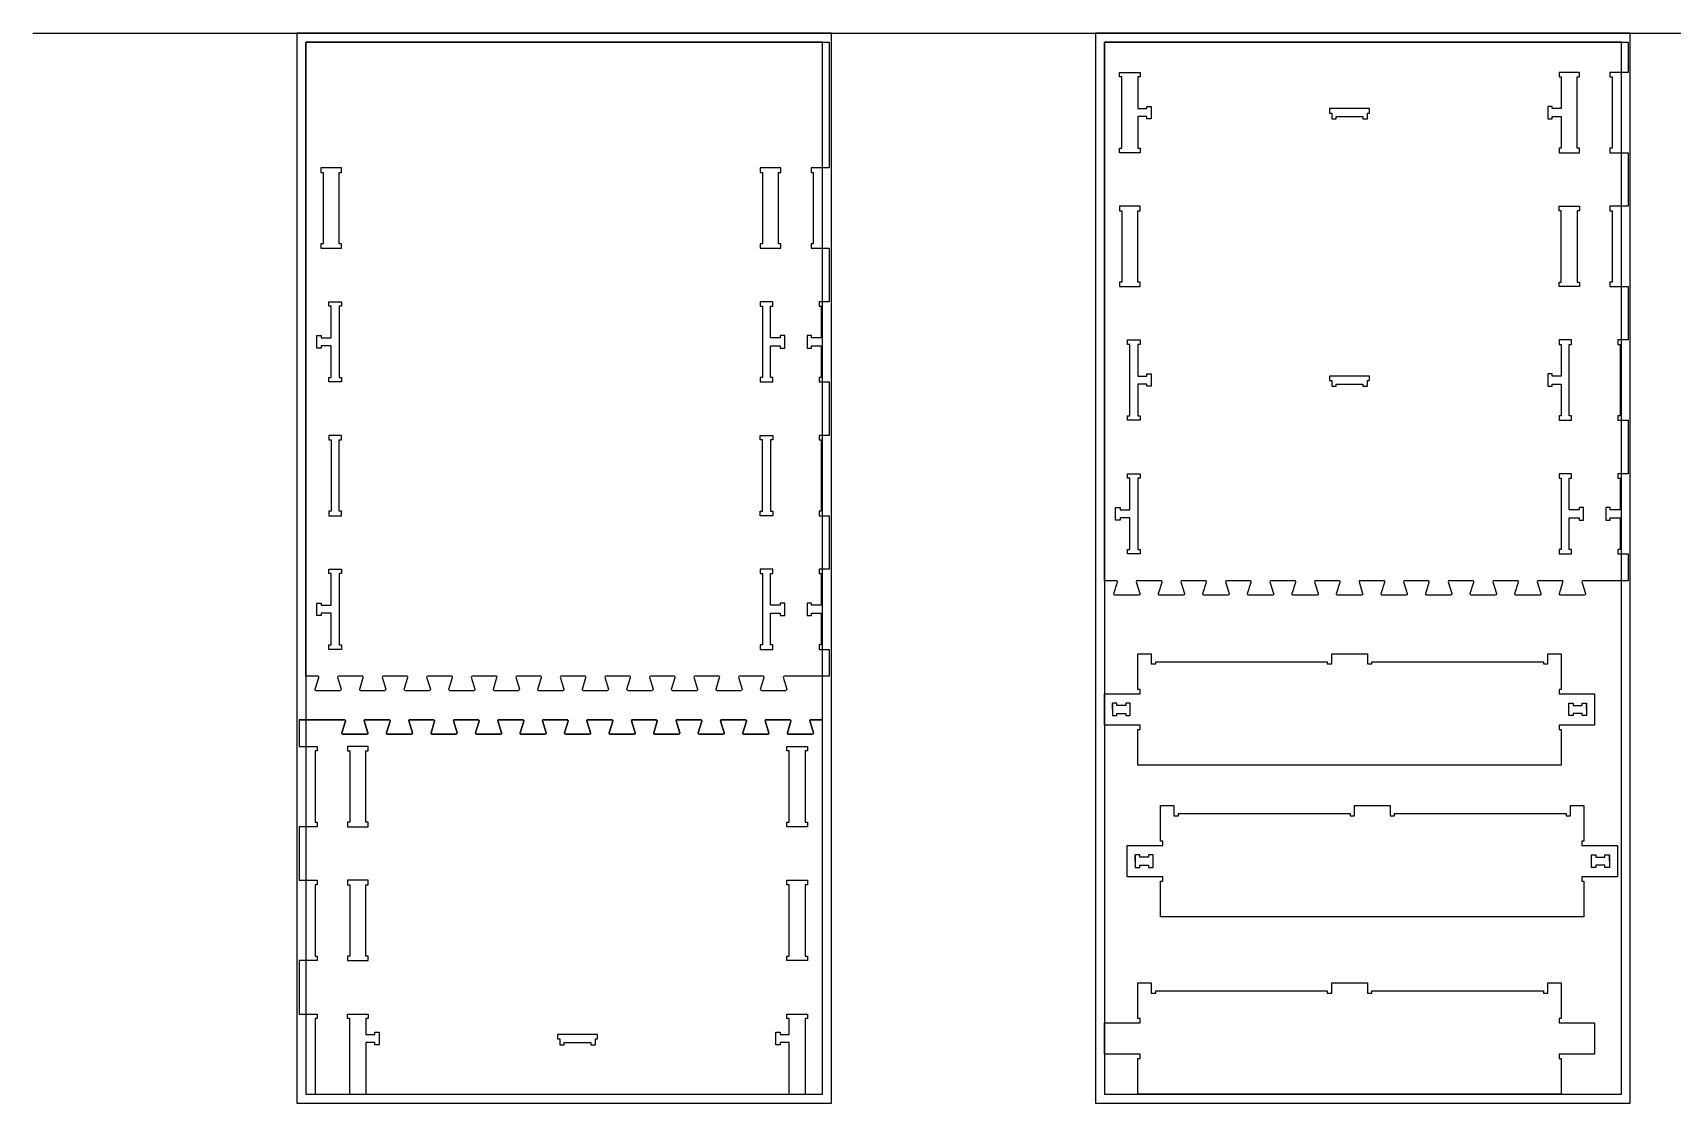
# Model space of a CAD drawing. Header units: inches. Extents: x -1745 to 48028, y -9858 to 20083.
# Drawn here: x 16501 to 20180, y -8083 to -5682 of the extents above; entities that cross this region are included whole.
import ezdxf

# ---------------------------------------------------------------- set-up
doc = ezdxf.new("R2010")
doc.units = ezdxf.units.IN
doc.header["$MEASUREMENT"] = 0
doc.header["$PDMODE"] = 34

msp = doc.modelspace()

# ---------------------------------------------------------------- linework, layer by layer
for p, q in [((16501.5, -5683.3), (30841.2, -5683.3)), ((18924.4, -7200), (18924.4, -7186)), ((18924.4, -7186), (18924.4, -7214)), ((18924.4, -7200), (18924.4, -7214)), ((18964.4, -7214), (18964.4, -7186)), ((19948.4, -7214), (19948.4, -7186)), ((19988.4, -7200), (19988.4, -7186)), ((19988.4, -7186), (19988.4, -7214)), ((19988.4, -7200), (19988.4, -7214)), ((18975.4, -7540.4), (18975.4, -7526.4)), ((18975.4, -7526.4), (18975.4, -7554.4)), ((18975.4, -7540.4), (18975.4, -7554.4)), ((19015.4, -7554.4), (19015.4, -7526.4)), ((19999.4, -7554.4), (19999.4, -7526.4)), ((20039.4, -7540.4), (20039.4, -7526.4)), ((20039.4, -7526.4), (20039.4, -7554.4)), ((20039.4, -7540.4), (20039.4, -7554.4))]:
    msp.add_line(p, q)
for points in [[(17093.9, -8083.3), (18293.9, -8083.3), (18293.9, -5683.3), (17093.9, -5683.3)], [(18886.4, -8083.3), (20086.4, -8083.3), (20086.4, -5683.3), (18886.4, -5683.3)], [(17113.9, -8063.3), (18273.9, -8063.3), (18273.9, -5703.3), (17113.9, -5703.3)], [(17113.9, -7125.5), (17113.9, -5865.5), (17113.9, -5703.3), (18288.9, -5703.3), (18288.9, -5865.5), (18288.9, -5985.5), (18247.9, -5985.5), (18247.9, -5995.5), (18252.9, -5995.5), (18252.9, -6155.5), (18247.9, -6155.5), (18247.9, -6165.5), (18288.9, -6165.5), (18288.9, -6285.5), (18265.9, -6285.5), (18265.9, -6295.5), (18270.9, -6295.5), (18270.9, -6366.5), (18248.9, -6366.5), (18248.9, -6361.5), (18238.9, -6361.5), (18238.9, -6389.5), (18248.9, -6389.5), (18248.9, -6384.5), (18270.9, -6384.5), (18270.9, -6455.5), (18265.9, -6455.5), (18265.9, -6465.5), (18288.9, -6465.5), (18288.9, -6585.5), (18265.9, -6585.5), (18265.9, -6595.5), (18270.9, -6595.5), (18270.9, -6755.5), (18265.9, -6755.5), (18265.9, -6765.5), (18288.9, -6765.5), (18288.9, -6885.5), (18265.9, -6885.5), (18265.9, -6895.5), (18270.9, -6895.5), (18270.9, -6966.5), (18248.9, -6966.5), (18248.9, -6961.5), (18238.9, -6961.5), (18238.9, -6989.5), (18248.9, -6989.5), (18248.9, -6984.5), (18270.9, -6984.5), (18270.9, -7055.5), (18265.9, -7055.5), (18265.9, -7065.5), (18288.9, -7065.5), (18288.9, -7125.5), (18213.9, -7125.5), (18187.5, -7125.5), (18185.9, -7125.9), (18185.1, -7127.7), (18193.3, -7154.5), (18193.4, -7155.7), (18192.9, -7156.9), (18190.7, -7158), (18137.4, -7158), (18136.2, -7157.7), (18135.2, -7156.9), (18134.8, -7154.5), (18142.8, -7128.5), (18142.9, -7126.8), (18141.4, -7125.5), (18087.5, -7125.5), (18085.9, -7125.9), (18085.1, -7127.7), (18093.3, -7154.5), (18093.4, -7155.7), (18092.9, -7156.9), (18091.9, -7157.7), (18090.7, -7158), (18037.4, -7158), (18036.2, -7157.7), (18035.2, -7156.9), (18034.7, -7155.7), (18034.8, -7154.5), (18042.8, -7128.5), (18042.9, -7126.8), (18041.4, -7125.5), (17987.5, -7125.5), (17985.9, -7125.9), (17985.1, -7127.7), (17993.3, -7154.5), (17993.4, -7155.7), (17992.9, -7156.9), (17990.7, -7158), (17937.4, -7158), (17936.2, -7157.7), (17935.2, -7156.9), (17934.7, -7155.7), (17934.8, -7154.5), (17942.8, -7128.5), (17942.9, -7126.8), (17941.4, -7125.5), (17887.5, -7125.5), (17885.9, -7125.9), (17885.1, -7127.7), (17893.3, -7154.5), (17893.4, -7155.7), (17892.9, -7156.9), (17890.7, -7158), (17837.4, -7158), (17836.2, -7157.7), (17835.2, -7156.9), (17834.8, -7154.5), (17842.8, -7128.5), (17842.9, -7126.8), (17841.4, -7125.5), (17787.5, -7125.5), (17785.9, -7125.9), (17785.1, -7127.7), (17793.3, -7154.5), (17793.4, -7155.7), (17792.9, -7156.9), (17790.7, -7158), (17737.4, -7158), (17736.2, -7157.7), (17735.2, -7156.9), (17734.8, -7154.5), (17742.8, -7128.5), (17742.9, -7126.8), (17741.4, -7125.5), (17687.5, -7125.5), (17685.9, -7125.9), (17685.1, -7127.7), (17693.3, -7154.5), (17693.4, -7155.7), (17692.9, -7156.9), (17690.7, -7158), (17637.4, -7158), (17636.2, -7157.7), (17635.2, -7156.9), (17634.7, -7155.7), (17634.8, -7154.5), (17642.8, -7128.5), (17642.9, -7126.8), (17641.4, -7125.5), (17614.2, -7125.5), (17587.7, -7125.5), (17586.1, -7125.9), (17585.3, -7127.7), (17593.6, -7154.5), (17593.6, -7155.7), (17593.1, -7156.9), (17591, -7158), (17537.7, -7158), (17536.5, -7157.7), (17535.5, -7156.9), (17535.1, -7154.5), (17543.1, -7128.5), (17543.2, -7126.8), (17541.7, -7125.5), (17487.7, -7125.5), (17486.1, -7125.9), (17485.3, -7127.7), (17493.6, -7154.5), (17493.7, -7155.7), (17493.2, -7156.9), (17492.2, -7157.7), (17491, -7158), (17437.7, -7158), (17436.5, -7157.7), (17435.5, -7156.9), (17435, -7155.7), (17435.1, -7154.5), (17443.1, -7128.5), (17443.2, -7126.8), (17441.7, -7125.5), (17387.7, -7125.5), (17386.1, -7125.9), (17385.3, -7127.7), (17393.6, -7154.5), (17393.7, -7155.7), (17393.1, -7156.9), (17391, -7158), (17337.7, -7158), (17336.5, -7157.7), (17335.5, -7156.9), (17335, -7155.7), (17335.1, -7154.5), (17343.1, -7128.5), (17343.2, -7126.8), (17341.7, -7125.5), (17287.7, -7125.5), (17286.1, -7125.9), (17285.3, -7127.7), (17293.6, -7154.5), (17293.7, -7155.7), (17293.1, -7156.9), (17291, -7158), (17237.7, -7158), (17236.5, -7157.7), (17235.5, -7156.9), (17235.1, -7154.5), (17243.1, -7128.5), (17243.2, -7126.8), (17241.7, -7125.5), (17187.7, -7125.5), (17186.1, -7125.9), (17185.3, -7127.7), (17193.6, -7154.5), (17193.7, -7155.7), (17193.1, -7156.9), (17191, -7158), (17137.7, -7158), (17136.5, -7157.7), (17135.5, -7156.9), (17135.1, -7154.5), (17143.1, -7128.5), (17143.2, -7126.8), (17141.7, -7125.5)], [(19083.4, -6943.8), (19030.2, -6943.8), (19028.9, -6943.5), (19027.9, -6942.7), (19027.5, -6940.3), (19035.5, -6914.3), (19035.7, -6912.6), (19034.1, -6911.3), (18980.2, -6911.3), (18978.6, -6911.7), (18977.8, -6913.5), (18986, -6940.3), (18986.1, -6941.5), (18985.6, -6942.7), (18983.4, -6943.8), (18930.2, -6943.8), (18928.9, -6943.5), (18927.9, -6942.7), (18927.5, -6940.3), (18935.5, -6914.3), (18935.7, -6912.6), (18934.1, -6911.3), (18906.4, -6911.3), (18906.4, -5703.3), (20006.4, -5703.3), (20081.4, -5703.3), (20081.4, -5771.3), (20040.4, -5771.3), (20040.4, -5781.3), (20045.4, -5781.3), (20045.4, -5941.3), (20040.4, -5941.3), (20040.4, -5951.3), (20081.4, -5951.3), (20081.4, -6071.3), (20040.4, -6071.3), (20040.4, -6081.3), (20045.4, -6081.3), (20045.4, -6241.3), (20040.4, -6241.3), (20040.4, -6251.3), (20081.4, -6251.3), (20081.4, -6371.3), (20058.4, -6371.3), (20058.4, -6381.3), (20063.4, -6381.3), (20063.4, -6541.3), (20058.4, -6541.3), (20058.4, -6551.3), (20081.4, -6551.3), (20081.4, -6671.3), (20058.4, -6671.3), (20058.4, -6681.3), (20063.4, -6681.3), (20063.4, -6752.3), (20041.4, -6752.3), (20041.4, -6747.3), (20031.4, -6747.3), (20031.4, -6775.3), (20041.4, -6775.3), (20041.4, -6770.3), (20063.4, -6770.3), (20063.4, -6841.3), (20058.4, -6841.3), (20058.4, -6851.3), (20081.4, -6851.3), (20081.4, -6911.3), (20006.4, -6911.3), (19979.9, -6911.3), (19978.3, -6911.7), (19977.6, -6913.5), (19985.8, -6940.3), (19985.9, -6941.5), (19985.4, -6942.7), (19983.2, -6943.8), (19929.9, -6943.8), (19928.7, -6943.5), (19927.7, -6942.7), (19927.3, -6940.3), (19935.3, -6914.3), (19935.4, -6912.6), (19933.9, -6911.3), (19879.9, -6911.3), (19878.3, -6911.7), (19877.6, -6913.5), (19885.8, -6940.3), (19885.9, -6941.5), (19885.4, -6942.7), (19884.4, -6943.5), (19883.2, -6943.8), (19829.9, -6943.8), (19828.7, -6943.5), (19827.7, -6942.7), (19827.2, -6941.5), (19827.3, -6940.3), (19835.3, -6914.3), (19835.4, -6912.6), (19833.9, -6911.3), (19779.9, -6911.3), (19778.3, -6911.7), (19777.6, -6913.5), (19785.8, -6940.3), (19785.9, -6941.5), (19785.4, -6942.7), (19783.2, -6943.8), (19729.9, -6943.8), (19728.7, -6943.5), (19727.7, -6942.7), (19727.2, -6941.5), (19727.3, -6940.3), (19735.3, -6914.3), (19735.4, -6912.6), (19733.9, -6911.3), (19679.9, -6911.3), (19678.3, -6911.7), (19677.6, -6913.5), (19685.8, -6940.3), (19685.9, -6941.5), (19685.4, -6942.7), (19683.2, -6943.8), (19629.9, -6943.8), (19628.7, -6943.5), (19627.7, -6942.7), (19627.3, -6940.3), (19635.3, -6914.3), (19635.4, -6912.6), (19633.9, -6911.3), (19579.9, -6911.3), (19578.3, -6911.7), (19577.6, -6913.5), (19585.8, -6940.3), (19585.9, -6941.5), (19585.4, -6942.7), (19583.2, -6943.8), (19529.9, -6943.8), (19528.7, -6943.5), (19527.7, -6942.7), (19527.3, -6940.3), (19535.3, -6914.3), (19535.4, -6912.6), (19533.9, -6911.3), (19479.9, -6911.3), (19478.3, -6911.7), (19477.6, -6913.5), (19485.8, -6940.3), (19485.9, -6941.5), (19485.4, -6942.7), (19483.2, -6943.8), (19429.9, -6943.8), (19428.7, -6943.5), (19427.7, -6942.7), (19427.2, -6941.5), (19427.3, -6940.3), (19435.3, -6914.3), (19435.4, -6912.6), (19433.9, -6911.3), (19406.7, -6911.3), (19380.2, -6911.3), (19378.6, -6911.7), (19377.8, -6913.5), (19386, -6940.3), (19386.1, -6941.5), (19385.6, -6942.7), (19383.4, -6943.8), (19330.2, -6943.8), (19328.9, -6943.5), (19327.9, -6942.7), (19327.5, -6940.3), (19335.5, -6914.3), (19335.7, -6912.6), (19334.1, -6911.3), (19280.2, -6911.3), (19278.6, -6911.7), (19277.8, -6913.5), (19286, -6940.3), (19286.1, -6941.5), (19285.6, -6942.7), (19284.6, -6943.5), (19283.4, -6943.8), (19230.2, -6943.8), (19228.9, -6943.5), (19228, -6942.7), (19227.5, -6941.5), (19227.5, -6940.3), (19235.5, -6914.3), (19235.7, -6912.6), (19234.1, -6911.3), (19180.2, -6911.3), (19178.6, -6911.7), (19177.8, -6913.5), (19186, -6940.3), (19186.1, -6941.5), (19185.6, -6942.7), (19183.4, -6943.8), (19130.2, -6943.8), (19128.9, -6943.5), (19128, -6942.7), (19127.5, -6941.5), (19127.5, -6940.3), (19135.5, -6914.3), (19135.7, -6912.6), (19134.1, -6911.3), (19080.2, -6911.3), (19078.6, -6911.7), (19077.8, -6913.5), (19086, -6940.3), (19086.1, -6941.5), (19085.6, -6942.7)], [(18906.4, -8063.3), (20066.4, -8063.3), (20066.4, -5703.3), (18906.4, -5703.3)], [(19001.4, -5847.3), (19011.4, -5847.3), (19011.4, -5875.3), (19001.4, -5875.3), (19001.4, -5870.3), (18981.4, -5870.3), (18981.4, -5941.3), (18986.4, -5941.3), (18986.4, -5951.3), (18940.4, -5951.3), (18940.4, -5941.3), (18945.4, -5941.3), (18945.4, -5781.3), (18940.4, -5781.3), (18940.4, -5771.3), (18986.4, -5771.3), (18986.4, -5781.3), (18981.4, -5781.3), (18981.4, -5852.3), (19001.4, -5852.3)], [(19911.4, -5847.3), (19901.4, -5847.3), (19901.4, -5875.3), (19911.4, -5875.3), (19911.4, -5870.3), (19931.4, -5870.3), (19931.4, -5941.3), (19926.4, -5941.3), (19926.4, -5951.3), (19972.4, -5951.3), (19972.4, -5941.3), (19967.4, -5941.3), (19967.4, -5781.3), (19972.4, -5781.3), (19972.4, -5771.3), (19926.4, -5771.3), (19926.4, -5781.3), (19931.4, -5781.3), (19931.4, -5852.3), (19911.4, -5852.3)], [(19416.4, -5862.3), (19416.4, -5875.3), (19426.4, -5875.3), (19426.4, -5870.3), (19486.4, -5870.3), (19486.4, -5875.3), (19496.4, -5875.3), (19496.4, -5862.3), (19501.4, -5862.3), (19501.4, -5852.3), (19411.4, -5852.3), (19411.4, -5862.3)], [(17193.9, -6155.5), (17188.9, -6155.5), (17188.9, -5995.5), (17193.9, -5995.5), (17193.9, -5985.5), (17147.9, -5985.5), (17147.9, -5995.5), (17152.9, -5995.5), (17152.9, -6155.5), (17147.9, -6155.5), (17147.9, -6165.5), (17193.9, -6165.5)], [(18179.9, -6155.5), (18174.9, -6155.5), (18174.9, -5995.5), (18179.9, -5995.5), (18179.9, -5985.5), (18133.9, -5985.5), (18133.9, -5995.5), (18138.9, -5995.5), (18138.9, -6155.5), (18133.9, -6155.5), (18133.9, -6165.5), (18179.9, -6165.5)], [(18940.4, -6251.3), (18986.4, -6251.3), (18986.4, -6241.3), (18981.4, -6241.3), (18981.4, -6081.3), (18986.4, -6081.3), (18986.4, -6071.3), (18940.4, -6071.3), (18940.4, -6081.3), (18945.4, -6081.3), (18945.4, -6241.3), (18940.4, -6241.3)], [(19972.4, -6251.3), (19926.4, -6251.3), (19926.4, -6241.3), (19931.4, -6241.3), (19931.4, -6081.3), (19926.4, -6081.3), (19926.4, -6071.3), (19972.4, -6071.3), (19972.4, -6081.3), (19967.4, -6081.3), (19967.4, -6241.3), (19972.4, -6241.3)], [(17165.9, -6285.5), (17193.9, -6285.5), (17193.9, -6295.5), (17188.9, -6295.5), (17188.9, -6455.5), (17193.9, -6455.5), (17193.9, -6465.5), (17165.9, -6465.5), (17165.9, -6455.5), (17170.9, -6455.5), (17170.9, -6384.5), (17148.9, -6384.5), (17148.9, -6389.5), (17138.9, -6389.5), (17138.9, -6361.5), (17148.9, -6361.5), (17148.9, -6366.5), (17170.9, -6366.5), (17170.9, -6295.5), (17165.9, -6295.5)], [(18161.9, -6285.5), (18133.9, -6285.5), (18133.9, -6295.5), (18138.9, -6295.5), (18138.9, -6455.5), (18133.9, -6455.5), (18133.9, -6465.5), (18161.9, -6465.5), (18161.9, -6455.5), (18156.9, -6455.5), (18156.9, -6384.5), (18178.9, -6384.5), (18178.9, -6389.5), (18188.9, -6389.5), (18188.9, -6361.5), (18178.9, -6361.5), (18178.9, -6366.5), (18156.9, -6366.5), (18156.9, -6295.5), (18161.9, -6295.5)], [(19001.4, -6447.3), (19011.4, -6447.3), (19011.4, -6475.3), (19001.4, -6475.3), (19001.4, -6470.3), (18981.4, -6470.3), (18981.4, -6541.3), (18986.4, -6541.3), (18986.4, -6551.3), (18958.4, -6551.3), (18958.4, -6541.3), (18963.4, -6541.3), (18963.4, -6381.3), (18958.4, -6381.3), (18958.4, -6371.3), (18986.4, -6371.3), (18986.4, -6381.3), (18981.4, -6381.3), (18981.4, -6452.3), (19001.4, -6452.3)], [(19911.4, -6447.3), (19901.4, -6447.3), (19901.4, -6475.3), (19911.4, -6475.3), (19911.4, -6470.3), (19931.4, -6470.3), (19931.4, -6541.3), (19926.4, -6541.3), (19926.4, -6551.3), (19954.4, -6551.3), (19954.4, -6541.3), (19949.4, -6541.3), (19949.4, -6381.3), (19954.4, -6381.3), (19954.4, -6371.3), (19926.4, -6371.3), (19926.4, -6381.3), (19931.4, -6381.3), (19931.4, -6452.3), (19911.4, -6452.3)], [(19416.4, -6462.3), (19416.4, -6475.3), (19426.4, -6475.3), (19426.4, -6470.3), (19486.4, -6470.3), (19486.4, -6475.3), (19496.4, -6475.3), (19496.4, -6462.3), (19501.4, -6462.3), (19501.4, -6452.3), (19411.4, -6452.3), (19411.4, -6462.3)], [(17193.9, -6765.5), (17193.9, -6755.5), (17188.9, -6755.5), (17188.9, -6595.5), (17193.9, -6595.5), (17193.9, -6585.5), (17165.9, -6585.5), (17165.9, -6595.5), (17170.9, -6595.5), (17170.9, -6755.5), (17165.9, -6755.5), (17165.9, -6765.5)], [(18133.9, -6765.5), (18133.9, -6755.5), (18138.9, -6755.5), (18138.9, -6595.5), (18133.9, -6595.5), (18133.9, -6585.5), (18161.9, -6585.5), (18161.9, -6595.5), (18156.9, -6595.5), (18156.9, -6755.5), (18161.9, -6755.5), (18161.9, -6765.5)], [(18963.4, -6681.3), (18958.4, -6681.3), (18958.4, -6671.3), (18986.4, -6671.3), (18986.4, -6681.3), (18981.4, -6681.3), (18981.4, -6841.3), (18986.4, -6841.3), (18986.4, -6851.3), (18958.4, -6851.3), (18958.4, -6841.3), (18963.4, -6841.3), (18963.4, -6770.3), (18941.4, -6770.3), (18941.4, -6775.3), (18931.4, -6775.3), (18931.4, -6747.3), (18941.4, -6747.3), (18941.4, -6752.3), (18963.4, -6752.3)], [(19949.4, -6681.3), (19954.4, -6681.3), (19954.4, -6671.3), (19926.4, -6671.3), (19926.4, -6681.3), (19931.4, -6681.3), (19931.4, -6841.3), (19926.4, -6841.3), (19926.4, -6851.3), (19954.4, -6851.3), (19954.4, -6841.3), (19949.4, -6841.3), (19949.4, -6770.3), (19971.4, -6770.3), (19971.4, -6775.3), (19981.4, -6775.3), (19981.4, -6747.3), (19971.4, -6747.3), (19971.4, -6752.3), (19949.4, -6752.3)], [(17165.9, -6885.5), (17193.9, -6885.5), (17193.9, -6895.5), (17188.9, -6895.5), (17188.9, -7055.5), (17193.9, -7055.5), (17193.9, -7065.5), (17165.9, -7065.5), (17165.9, -7055.5), (17170.9, -7055.5), (17170.9, -6984.5), (17148.9, -6984.5), (17148.9, -6989.5), (17138.9, -6989.5), (17138.9, -6961.5), (17148.9, -6961.5), (17148.9, -6966.5), (17170.9, -6966.5), (17170.9, -6895.5), (17165.9, -6895.5)], [(18161.9, -6885.5), (18133.9, -6885.5), (18133.9, -6895.5), (18138.9, -6895.5), (18138.9, -7055.5), (18133.9, -7055.5), (18133.9, -7065.5), (18161.9, -7065.5), (18161.9, -7055.5), (18156.9, -7055.5), (18156.9, -6984.5), (18178.9, -6984.5), (18178.9, -6989.5), (18188.9, -6989.5), (18188.9, -6961.5), (18178.9, -6961.5), (18178.9, -6966.5), (18156.9, -6966.5), (18156.9, -6895.5), (18161.9, -6895.5)], [(18986.4, -7155), (18981.4, -7155), (18981.4, -7075), (19011.4, -7075), (19011.4, -7098), (19021.4, -7098), (19021.4, -7093), (19406.4, -7093), (19406.4, -7098), (19416.4, -7098), (19416.4, -7075), (19496.4, -7075), (19496.4, -7098), (19506.4, -7098), (19506.4, -7093), (19891.4, -7093), (19891.4, -7098), (19901.4, -7098), (19901.4, -7075), (19931.4, -7075), (19931.4, -7155), (19926.4, -7155), (19926.4, -7165), (19931.4, -7165), (20006.4, -7165), (20006.4, -7235), (19931.4, -7235), (19926.4, -7235), (19926.4, -7245), (19931.4, -7245), (19931.4, -7325), (18981.4, -7325), (18981.4, -7245), (18986.4, -7245), (18986.4, -7235), (18981.4, -7235), (18906.4, -7235), (18906.4, -7165), (18981.4, -7165), (18986.4, -7165)], [(18934.4, -7214), (18934.4, -7209), (18954.4, -7209), (18954.4, -7214), (18964.4, -7214), (18964.4, -7186), (18954.4, -7186), (18954.4, -7191), (18934.4, -7191), (18934.4, -7186), (18924.4, -7186), (18924.4, -7214)], [(19978.4, -7214), (19978.4, -7209), (19958.4, -7209), (19958.4, -7214), (19948.4, -7214), (19948.4, -7186), (19958.4, -7186), (19958.4, -7191), (19978.4, -7191), (19978.4, -7186), (19988.4, -7186), (19988.4, -7214)], [(17207.9, -7293.3), (17212.9, -7293.3), (17212.9, -7453.3), (17207.9, -7453.3), (17207.9, -7463.3), (17253.9, -7463.3), (17253.9, -7453.3), (17248.9, -7453.3), (17248.9, -7293.3), (17253.9, -7293.3), (17253.9, -7283.3), (17207.9, -7283.3)], [(18198.9, -7453.3), (18198.9, -7293.3), (18193.9, -7293.3), (18193.9, -7283.3), (18239.9, -7283.3), (18239.9, -7293.3), (18234.9, -7293.3), (18234.9, -7453.3), (18239.9, -7453.3), (18239.9, -7463.3), (18193.9, -7463.3), (18193.9, -7453.3)], [(19037.4, -7495.4), (19032.4, -7495.4), (19032.4, -7415.4), (19062.4, -7415.4), (19062.4, -7438.4), (19072.4, -7438.4), (19072.4, -7433.4), (19457.4, -7433.4), (19457.4, -7438.4), (19467.4, -7438.4), (19467.4, -7415.4), (19547.4, -7415.4), (19547.4, -7438.4), (19557.4, -7438.4), (19557.4, -7433.4), (19942.4, -7433.4), (19942.4, -7438.4), (19952.4, -7438.4), (19952.4, -7415.4), (19982.4, -7415.4), (19982.4, -7495.4), (19977.4, -7495.4), (19977.4, -7505.4), (19982.4, -7505.4), (20057.4, -7505.4), (20057.4, -7575.4), (19982.4, -7575.4), (19977.4, -7575.4), (19977.4, -7585.4), (19982.4, -7585.4), (19982.4, -7665.4), (19032.4, -7665.4), (19032.4, -7585.4), (19037.4, -7585.4), (19037.4, -7575.4), (19032.4, -7575.4), (18957.4, -7575.4), (18957.4, -7505.4), (19032.4, -7505.4), (19037.4, -7505.4)], [(18985.4, -7554.4), (18985.4, -7549.4), (19005.4, -7549.4), (19005.4, -7554.4), (19015.4, -7554.4), (19015.4, -7526.4), (19005.4, -7526.4), (19005.4, -7531.4), (18985.4, -7531.4), (18985.4, -7526.4), (18975.4, -7526.4), (18975.4, -7554.4)], [(20029.4, -7554.4), (20029.4, -7549.4), (20009.4, -7549.4), (20009.4, -7554.4), (19999.4, -7554.4), (19999.4, -7526.4), (20009.4, -7526.4), (20009.4, -7531.4), (20029.4, -7531.4), (20029.4, -7526.4), (20039.4, -7526.4), (20039.4, -7554.4)], [(17212.9, -7753.3), (17207.9, -7753.3), (17207.9, -7763.3), (17253.9, -7763.3), (17253.9, -7753.3), (17248.9, -7753.3), (17248.9, -7593.3), (17253.9, -7593.3), (17253.9, -7583.3), (17207.9, -7583.3), (17207.9, -7593.3), (17212.9, -7593.3)], [(18193.9, -7593.3), (18193.9, -7583.3), (18239.9, -7583.3), (18239.9, -7593.3), (18234.9, -7593.3), (18234.9, -7753.3), (18239.9, -7753.3), (18239.9, -7763.3), (18193.9, -7763.3), (18193.9, -7753.3), (18198.9, -7753.3), (18198.9, -7593.3)], [(18986.4, -7893.3), (18981.4, -7893.3), (18981.4, -7813.3), (19011.4, -7813.3), (19011.4, -7836.3), (19021.4, -7836.3), (19021.4, -7831.3), (19406.4, -7831.3), (19406.4, -7836.3), (19416.4, -7836.3), (19416.4, -7813.3), (19496.4, -7813.3), (19496.4, -7836.3), (19506.4, -7836.3), (19506.4, -7831.3), (19891.4, -7831.3), (19891.4, -7836.3), (19901.4, -7836.3), (19901.4, -7813.3), (19931.4, -7813.3), (19931.4, -7893.3), (19926.4, -7893.3), (19926.4, -7903.3), (19931.4, -7903.3), (20006.4, -7903.3), (20006.4, -7973.3), (19931.4, -7973.3), (19926.4, -7973.3), (19926.4, -7983.3), (19931.4, -7983.3), (19931.4, -8063.3), (18981.4, -8063.3), (18981.4, -7983.3), (18986.4, -7983.3), (18986.4, -7973.3), (18981.4, -7973.3), (18906.4, -7973.3), (18906.4, -7903.3), (18981.4, -7903.3), (18986.4, -7903.3)], [(18986.4, -7893.3), (18981.4, -7893.3), (18981.4, -7813.3), (19011.4, -7813.3), (19011.4, -7836.3), (19021.4, -7836.3), (19021.4, -7831.3), (19406.4, -7831.3), (19406.4, -7836.3), (19416.4, -7836.3), (19416.4, -7813.3), (19496.4, -7813.3), (19496.4, -7836.3), (19506.4, -7836.3), (19506.4, -7831.3), (19891.4, -7831.3), (19891.4, -7836.3), (19901.4, -7836.3), (19901.4, -7813.3), (19931.4, -7813.3), (19931.4, -7893.3), (19926.4, -7893.3), (19926.4, -7903.3), (19931.4, -7903.3), (20006.4, -7903.3), (20006.4, -7973.3), (19931.4, -7973.3), (19926.4, -7973.3), (19926.4, -7983.3), (19931.4, -7983.3), (19931.4, -8063.3), (18981.4, -8063.3), (18981.4, -7983.3), (18986.4, -7983.3), (18986.4, -7973.3), (18981.4, -7973.3), (18906.4, -7973.3), (18906.4, -7903.3), (18981.4, -7903.3), (18986.4, -7903.3)], [(17753.9, -7947.3), (17753.9, -7952.3), (17763.9, -7952.3), (17763.9, -7939.3), (17768.9, -7939.3), (17768.9, -7929.3), (17678.9, -7929.3), (17678.9, -7939.3), (17683.9, -7939.3), (17683.9, -7952.3), (17693.9, -7952.3), (17693.9, -7947.3)]]:
    msp.add_lwpolyline(points, close=True)
msp.add_lwpolyline([(17098.9, -7223.3), (17173.9, -7223.3), (17201.7, -7223.3), (17203.2, -7224.6), (17203.1, -7226.3), (17195.1, -7252.3), (17195.5, -7254.7), (17196.5, -7255.5), (17197.7, -7255.8), (17251, -7255.8), (17253.1, -7254.7), (17253.7, -7253.5), (17253.6, -7252.3), (17245.3, -7225.5), (17246.1, -7223.7), (17247.7, -7223.3), (17301.7, -7223.3), (17303.2, -7224.6), (17303.1, -7226.3), (17295.1, -7252.3), (17295.5, -7254.7), (17296.5, -7255.5), (17297.7, -7255.8), (17351, -7255.8), (17353.1, -7254.7), (17353.7, -7253.5), (17353.6, -7252.3), (17345.3, -7225.5), (17346.1, -7223.7), (17347.7, -7223.3), (17401.7, -7223.3), (17403.2, -7224.6), (17403.1, -7226.3), (17395.1, -7252.3), (17395, -7253.5), (17395.5, -7254.7), (17396.5, -7255.5), (17397.7, -7255.8), (17451, -7255.8), (17453.1, -7254.7), (17453.7, -7253.5), (17453.6, -7252.3), (17445.3, -7225.5), (17446.1, -7223.7), (17447.7, -7223.3), (17501.7, -7223.3), (17503.2, -7224.6), (17503.1, -7226.3), (17495.1, -7252.3), (17495, -7253.5), (17495.5, -7254.7), (17496.5, -7255.5), (17497.7, -7255.8), (17551, -7255.8), (17552.2, -7255.5), (17553.2, -7254.7), (17553.7, -7253.5), (17553.6, -7252.3), (17545.3, -7225.5), (17546.1, -7223.7), (17547.7, -7223.3), (17601.7, -7223.3), (17603.2, -7224.6), (17603.1, -7226.3), (17595.1, -7252.3), (17595.5, -7254.7), (17596.5, -7255.5), (17597.7, -7255.8), (17651, -7255.8), (17653.1, -7254.7), (17653.6, -7253.5), (17653.6, -7252.3), (17645.3, -7225.5), (17646.1, -7223.7), (17647.7, -7223.3), (17674.2, -7223.3), (17701.4, -7223.3), (17702.9, -7224.6), (17702.8, -7226.3), (17694.8, -7252.3), (17694.7, -7253.5), (17695.2, -7254.7), (17696.2, -7255.5), (17697.4, -7255.8), (17750.7, -7255.8), (17752.9, -7254.7), (17753.4, -7253.5), (17753.3, -7252.3), (17745.1, -7225.5), (17745.9, -7223.7), (17747.5, -7223.3), (17801.4, -7223.3), (17802.9, -7224.6), (17802.8, -7226.3), (17794.8, -7252.3), (17795.2, -7254.7), (17796.2, -7255.5), (17797.4, -7255.8), (17850.7, -7255.8), (17852.9, -7254.7), (17853.4, -7253.5), (17853.3, -7252.3), (17845.1, -7225.5), (17845.9, -7223.7), (17847.5, -7223.3), (17901.4, -7223.3), (17902.9, -7224.6), (17902.8, -7226.3), (17894.8, -7252.3), (17895.2, -7254.7), (17896.2, -7255.5), (17897.4, -7255.8), (17950.7, -7255.8), (17952.9, -7254.7), (17953.4, -7253.5), (17953.3, -7252.3), (17945.1, -7225.5), (17945.9, -7223.7), (17947.5, -7223.3), (18001.4, -7223.3), (18002.9, -7224.6), (18002.8, -7226.3), (17994.8, -7252.3), (17994.7, -7253.5), (17995.2, -7254.7), (17996.2, -7255.5), (17997.4, -7255.8), (18050.7, -7255.8), (18052.9, -7254.7), (18053.4, -7253.5), (18053.3, -7252.3), (18045.1, -7225.5), (18045.9, -7223.7), (18047.5, -7223.3), (18101.4, -7223.3), (18102.9, -7224.6), (18102.8, -7226.3), (18094.8, -7252.3), (18094.7, -7253.5), (18095.2, -7254.7), (18096.2, -7255.5), (18097.4, -7255.8), (18150.7, -7255.8), (18151.9, -7255.5), (18152.9, -7254.7), (18153.4, -7253.5), (18153.3, -7252.3), (18145.1, -7225.5), (18145.9, -7223.7), (18147.5, -7223.3), (18201.4, -7223.3), (18202.9, -7224.6), (18202.8, -7226.3), (18194.8, -7252.3), (18195.2, -7254.7), (18196.2, -7255.5), (18197.4, -7255.8), (18250.7, -7255.8), (18252.9, -7254.7), (18253.4, -7253.5), (18253.3, -7252.3), (18245.1, -7225.5), (18245.9, -7223.7), (18245.1, -7225.5), (18253.3, -7252.3), (18253.4, -7253.5), (18252.9, -7254.7), (18250.7, -7255.8), (18197.4, -7255.8), (18196.2, -7255.5), (18195.2, -7254.7), (18194.8, -7252.3), (18202.8, -7226.3), (18202.9, -7224.6), (18201.4, -7223.3), (18147.5, -7223.3), (18145.9, -7223.7), (18145.1, -7225.5), (18153.3, -7252.3), (18153.4, -7253.5), (18152.9, -7254.7), (18151.9, -7255.5), (18150.7, -7255.8), (18097.4, -7255.8), (18096.2, -7255.5), (18095.2, -7254.7), (18094.7, -7253.5), (18094.8, -7252.3), (18102.8, -7226.3), (18102.9, -7224.6), (18101.4, -7223.3), (18047.5, -7223.3), (18045.9, -7223.7), (18045.1, -7225.5), (18053.3, -7252.3), (18053.4, -7253.5), (18052.9, -7254.7), (18050.7, -7255.8), (17997.4, -7255.8), (17996.2, -7255.5), (17995.2, -7254.7), (17994.7, -7253.5), (17994.8, -7252.3), (18002.8, -7226.3), (18002.9, -7224.6), (18001.4, -7223.3), (17947.5, -7223.3), (17945.9, -7223.7), (17945.1, -7225.5), (17953.3, -7252.3), (17953.4, -7253.5), (17952.9, -7254.7), (17950.7, -7255.8), (17897.4, -7255.8), (17896.2, -7255.5), (17895.2, -7254.7), (17894.8, -7252.3), (17902.8, -7226.3), (17902.9, -7224.6), (17901.4, -7223.3), (17847.5, -7223.3), (17845.9, -7223.7), (17845.1, -7225.5), (17853.3, -7252.3), (17853.4, -7253.5), (17852.9, -7254.7), (17850.7, -7255.8), (17797.4, -7255.8), (17796.2, -7255.5), (17795.2, -7254.7), (17794.8, -7252.3), (17802.8, -7226.3), (17802.9, -7224.6), (17801.4, -7223.3), (17747.5, -7223.3), (17745.9, -7223.7), (17745.1, -7225.5), (17753.3, -7252.3), (17753.4, -7253.5), (17752.9, -7254.7), (17750.7, -7255.8), (17697.4, -7255.8), (17696.2, -7255.5), (17695.2, -7254.7), (17694.7, -7253.5), (17694.8, -7252.3), (17702.8, -7226.3), (17702.9, -7224.6), (17701.4, -7223.3), (17674.2, -7223.3), (17647.7, -7223.3), (17646.1, -7223.7), (17645.3, -7225.5), (17653.6, -7252.3), (17653.6, -7253.5), (17653.1, -7254.7), (17651, -7255.8), (17597.7, -7255.8), (17596.5, -7255.5), (17595.5, -7254.7), (17595.1, -7252.3), (17603.1, -7226.3), (17603.2, -7224.6), (17601.7, -7223.3), (17547.7, -7223.3), (17546.1, -7223.7), (17545.3, -7225.5), (17553.6, -7252.3), (17553.7, -7253.5), (17553.2, -7254.7), (17552.2, -7255.5), (17551, -7255.8), (17497.7, -7255.8), (17496.5, -7255.5), (17495.5, -7254.7), (17495, -7253.5), (17495.1, -7252.3), (17503.1, -7226.3), (17503.2, -7224.6), (17501.7, -7223.3), (17447.7, -7223.3), (17446.1, -7223.7), (17445.3, -7225.5), (17453.6, -7252.3), (17453.7, -7253.5), (17453.1, -7254.7), (17451, -7255.8), (17397.7, -7255.8), (17396.5, -7255.5), (17395.5, -7254.7), (17395, -7253.5), (17395.1, -7252.3), (17403.1, -7226.3), (17403.2, -7224.6), (17401.7, -7223.3), (17347.7, -7223.3), (17346.1, -7223.7), (17345.3, -7225.5), (17353.6, -7252.3), (17353.7, -7253.5), (17353.1, -7254.7), (17351, -7255.8), (17297.7, -7255.8), (17296.5, -7255.5), (17295.5, -7254.7), (17295.1, -7252.3), (17303.1, -7226.3), (17303.2, -7224.6), (17301.7, -7223.3), (17247.7, -7223.3), (17246.1, -7223.7), (17245.3, -7225.5), (17253.6, -7252.3), (17253.7, -7253.5), (17253.1, -7254.7), (17251, -7255.8), (17197.7, -7255.8), (17196.5, -7255.5), (17195.5, -7254.7), (17195.1, -7252.3), (17203.1, -7226.3), (17203.2, -7224.6), (17201.7, -7223.3), (17173.9, -7223.3), (17098.9, -7223.3), (17098.9, -7283.3), (17139.9, -7283.3), (17139.9, -7293.3), (17134.9, -7293.3), (17134.9, -7453.3), (17139.9, -7453.3), (17139.9, -7463.3), (17098.9, -7463.3), (17098.9, -7523.3), (17098.9, -7583.3), (17139.9, -7583.3), (17139.9, -7593.3), (17134.9, -7593.3), (17134.9, -7753.3), (17139.9, -7753.3), (17139.9, -7763.3), (17098.9, -7763.3), (17098.9, -7883.3), (17139.9, -7883.3), (17139.9, -7893.3), (17134.9, -7893.3), (17134.9, -8053.3), (17134.9, -8063.3), (17173.9, -8063.3), (17212.9, -8063.3), (17212.9, -7893.3), (17207.9, -7893.3), (17207.9, -7883.3), (17253.9, -7883.3), (17253.9, -7893.3), (17248.9, -7893.3), (17248.9, -7929.3), (17268.9, -7929.3), (17268.9, -7924.3), (17278.9, -7924.3), (17278.9, -7952.3), (17268.9, -7952.3), (17268.9, -7947.3), (17248.9, -7947.3), (17248.9, -8063.3), (18198.9, -8063.3), (18198.9, -7947.3), (18178.9, -7947.3), (18178.9, -7952.3), (18168.9, -7952.3), (18168.9, -7924.3), (18178.9, -7924.3), (18178.9, -7929.3), (18198.9, -7929.3), (18198.9, -7893.3), (18193.9, -7893.3), (18193.9, -7883.3), (18239.9, -7883.3), (18239.9, -7893.3), (18234.9, -7893.3), (18234.9, -8063.3), (18273.9, -8063.3), (18273.9, -7223.3), (18247.5, -7223.3), (18245.9, -7223.7), (18247.5, -7223.3), (18273.9, -7223.3), (18247.5, -7223.3), (18245.9, -7223.7), (18245.1, -7225.5), (18253.3, -7252.3), (18253.4, -7253.5), (18252.9, -7254.7), (18250.7, -7255.8), (18197.4, -7255.8), (18196.2, -7255.5), (18195.2, -7254.7), (18194.8, -7252.3), (18202.8, -7226.3), (18202.9, -7224.6), (18201.4, -7223.3), (18147.5, -7223.3), (18145.9, -7223.7), (18145.1, -7225.5), (18153.3, -7252.3), (18153.4, -7253.5), (18152.9, -7254.7), (18151.9, -7255.5), (18150.7, -7255.8), (18097.4, -7255.8), (18096.2, -7255.5), (18095.2, -7254.7), (18094.7, -7253.5), (18094.8, -7252.3), (18102.8, -7226.3), (18102.9, -7224.6), (18101.4, -7223.3), (18047.5, -7223.3), (18045.9, -7223.7), (18045.1, -7225.5), (18053.3, -7252.3), (18053.4, -7253.5), (18052.9, -7254.7), (18050.7, -7255.8), (17997.4, -7255.8), (17996.2, -7255.5), (17995.2, -7254.7), (17994.7, -7253.5), (17994.8, -7252.3), (18002.8, -7226.3), (18002.9, -7224.6), (18001.4, -7223.3), (17947.5, -7223.3), (17945.9, -7223.7), (17945.1, -7225.5), (17953.3, -7252.3), (17953.4, -7253.5), (17952.9, -7254.7), (17950.7, -7255.8), (17897.4, -7255.8), (17896.2, -7255.5), (17895.2, -7254.7), (17894.8, -7252.3), (17902.8, -7226.3), (17902.9, -7224.6), (17901.4, -7223.3), (17847.5, -7223.3), (17845.9, -7223.7), (17845.1, -7225.5), (17853.3, -7252.3), (17853.4, -7253.5), (17852.9, -7254.7), (17850.7, -7255.8), (17797.4, -7255.8), (17796.2, -7255.5), (17795.2, -7254.7), (17794.8, -7252.3), (17802.8, -7226.3), (17802.9, -7224.6), (17801.4, -7223.3), (17747.5, -7223.3), (17745.9, -7223.7), (17745.1, -7225.5), (17753.3, -7252.3), (17753.4, -7253.5), (17752.9, -7254.7), (17750.7, -7255.8), (17697.4, -7255.8), (17696.2, -7255.5), (17695.2, -7254.7), (17694.7, -7253.5), (17694.8, -7252.3), (17702.8, -7226.3), (17702.9, -7224.6), (17701.4, -7223.3), (17674.2, -7223.3), (17647.7, -7223.3), (17646.1, -7223.7), (17645.3, -7225.5), (17653.6, -7252.3), (17653.6, -7253.5), (17653.1, -7254.7), (17651, -7255.8), (17597.7, -7255.8), (17596.5, -7255.5), (17595.5, -7254.7), (17595.1, -7252.3), (17603.1, -7226.3), (17603.2, -7224.6), (17601.7, -7223.3), (17547.7, -7223.3), (17546.1, -7223.7), (17545.3, -7225.5), (17553.6, -7252.3), (17553.7, -7253.5), (17553.2, -7254.7), (17552.2, -7255.5), (17551, -7255.8), (17497.7, -7255.8), (17496.5, -7255.5), (17495.5, -7254.7), (17495, -7253.5), (17495.1, -7252.3), (17503.1, -7226.3), (17503.2, -7224.6), (17501.7, -7223.3), (17447.7, -7223.3), (17446.1, -7223.7), (17445.3, -7225.5), (17453.6, -7252.3), (17453.7, -7253.5), (17453.1, -7254.7), (17451, -7255.8), (17397.7, -7255.8), (17396.5, -7255.5), (17395.5, -7254.7), (17395, -7253.5), (17395.1, -7252.3), (17403.1, -7226.3), (17403.2, -7224.6), (17401.7, -7223.3), (17347.7, -7223.3), (17346.1, -7223.7), (17345.3, -7225.5), (17353.6, -7252.3), (17353.7, -7253.5), (17353.1, -7254.7), (17351, -7255.8), (17297.7, -7255.8), (17296.5, -7255.5), (17295.5, -7254.7), (17295.1, -7252.3), (17303.1, -7226.3), (17303.2, -7224.6), (17301.7, -7223.3), (17247.7, -7223.3), (17246.1, -7223.7), (17245.3, -7225.5), (17253.6, -7252.3), (17253.7, -7253.5), (17253.1, -7254.7), (17251, -7255.8), (17197.7, -7255.8), (17196.5, -7255.5), (17195.5, -7254.7), (17195.1, -7252.3), (17203.1, -7226.3), (17203.2, -7224.6), (17201.7, -7223.3), (17173.9, -7223.3)])
for p in [(18293.9, -5683.3), (20086.4, -5683.3)]:
    msp.add_point(p)

doc.saveas('drawing.dxf')
